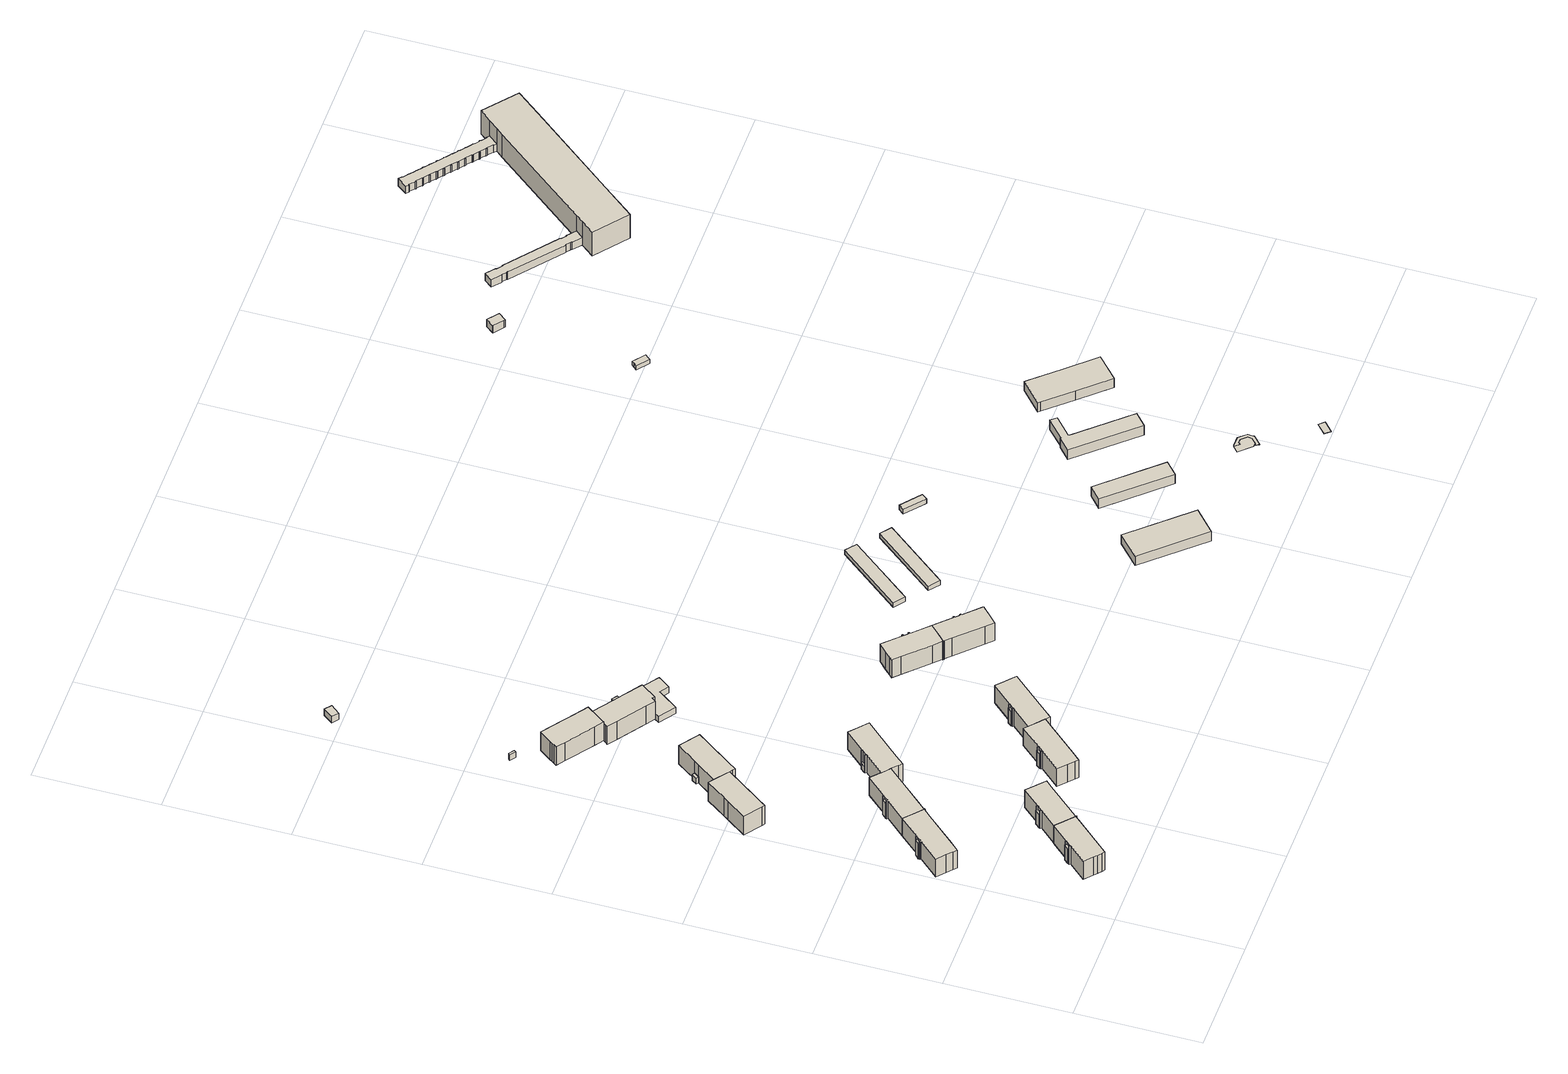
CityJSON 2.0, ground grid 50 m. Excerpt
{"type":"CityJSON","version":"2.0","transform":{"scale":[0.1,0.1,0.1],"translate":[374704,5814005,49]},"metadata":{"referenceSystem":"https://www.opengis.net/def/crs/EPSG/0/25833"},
"CityObjects":{
"building1":{"type":"Building","attributes":{"Gemeindeschluessel":"11000005","BezugspunktDach":"2200","function":"51009_1610","measuredHeight":7.77,"storeysAboveGround":0},"address":[{"country":"Germany","locality":"Berlin"}],"geometry":[{"type":"Solid","lod":"1","boundaries":[[[[0,1,2,3,4,5]],[[6,7,8,9,10,11]],[[6,11,5,4]],[[7,6,4,3]],[[8,7,3,2]],[[9,8,2,1]],[[10,9,1,0]],[[11,10,0,5]]]]}]},
"building2":{"type":"Building","attributes":{"Gemeindeschluessel":"11000005","BezugspunktDach":"2200","function":"51009_1610","measuredHeight":7.83,"storeysAboveGround":0},"address":[{"country":"Germany","locality":"Berlin"}],"geometry":[{"type":"Solid","lod":"1","boundaries":[[[[12,13,14,15,16,17]],[[18,19,20,21,22,23]],[[18,23,17,16]],[[19,18,16,15]],[[20,19,15,14]],[[21,20,14,13]],[[22,21,13,12]],[[23,22,12,17]]]]}]},
"building3":{"type":"Building","attributes":{"Gemeindeschluessel":"11000005","BezugspunktDach":"2200","function":"31001_1010","measuredHeight":10.92,"storeysAboveGround":2},"address":[{"country":"Germany","locality":"Berlin","thoroughfareNumber":"7","thoroughfareName":"Elsbeerenweg"}],"geometry":[{"type":"Solid","lod":"1","boundaries":[[[[24,25,26,27,28,29,30,31,32,33,34,35,36,37,38,39,40,41,42,43]],[[44,45,46,47,48,49,50,51,52,53,54,55,56,57,58,59,60,61,62,63]],[[44,63,43,42]],[[45,44,42,41]],[[46,45,41,40]],[[47,46,40,39]],[[48,47,39,38]],[[49,48,38,37]],[[50,49,37,36]],[[51,50,36,35]],[[52,51,35,34]],[[53,52,34,33]],[[54,53,33,32]],[[55,54,32,31]],[[56,55,31,30]],[[57,56,30,29]],[[58,57,29,28]],[[59,58,28,27]],[[60,59,27,26]],[[61,60,26,25]],[[62,61,25,24]],[[63,62,24,43]]]]}]},
"building4":{"type":"Building","attributes":{"Gemeindeschluessel":"11000005","BezugspunktDach":"2200","function":"31001_1010","measuredHeight":10.79,"storeysAboveGround":2},"address":[{"country":"Germany","locality":"Berlin","thoroughfareNumber":"16","thoroughfareName":"Wildapfelpfad"}],"geometry":[{"type":"Solid","lod":"1","boundaries":[[[[64,65,66,67,68,69,70,71,72,73,74,75,76,77,78,79,80,81,82]],[[83,84,85,86,87,88,89,90,91,92,93,94,95,96,97,98,99,100,101]],[[83,101,82,81]],[[84,83,81,80]],[[85,84,80,79]],[[86,85,79,78]],[[87,86,78,77]],[[88,87,77,76]],[[89,88,76,75]],[[90,89,75,74]],[[91,90,74,73]],[[92,91,73,72]],[[93,92,72,71]],[[94,93,71,70]],[[95,94,70,69]],[[96,95,69,68]],[[97,96,68,67]],[[98,97,67,66]],[[99,98,66,65]],[[100,99,65,64]],[[101,100,64,82]]]]}]},
"building5":{"type":"Building","attributes":{"Gemeindeschluessel":"11000005","BezugspunktDach":"2200","function":"51009_1610","measuredHeight":7.12,"storeysAboveGround":0},"address":[{"country":"Germany","locality":"Berlin"}],"geometry":[{"type":"Solid","lod":"1","boundaries":[[[[102,103,104,105,106,107]],[[108,109,110,111,112,113]],[[108,113,107,106]],[[109,108,106,105]],[[110,109,105,104]],[[111,110,104,103]],[[112,111,103,102]],[[113,112,102,107]]]]}]},
"building6":{"type":"Building","attributes":{"Gemeindeschluessel":"11000005","BezugspunktDach":"2200","function":"31001_1010","measuredHeight":10.78,"storeysAboveGround":2},"address":[{"country":"Germany","locality":"Berlin","thoroughfareNumber":"9","thoroughfareName":"Elsbeerenweg"}],"geometry":[{"type":"Solid","lod":"1","boundaries":[[[[33,32,114,115,116,117,118,119,120,121,122,123,124,125,126,127,128,129,34]],[[130,131,132,133,134,135,136,137,138,139,140,141,142,143,144,145,146,147,148]],[[130,148,34,129]],[[131,130,129,128]],[[132,131,128,127]],[[133,132,127,126]],[[134,133,126,125]],[[135,134,125,124]],[[136,135,124,123]],[[137,136,123,122]],[[138,137,122,121]],[[139,138,121,120]],[[140,139,120,119]],[[141,140,119,118]],[[142,141,118,117]],[[143,142,117,116]],[[144,143,116,115]],[[145,144,115,114]],[[146,145,114,32]],[[147,146,32,33]],[[148,147,33,34]]]]}]},
"building7":{"type":"Building","attributes":{"Gemeindeschluessel":"11000005","BezugspunktDach":"2200","function":"51009_1610","measuredHeight":7.75,"storeysAboveGround":0},"address":[{"country":"Germany","locality":"Berlin"}],"geometry":[{"type":"Solid","lod":"1","boundaries":[[[[149,150,151,152,153,154]],[[155,156,157,158,159,160]],[[155,160,154,153]],[[156,155,153,152]],[[157,156,152,151]],[[158,157,151,150]],[[159,158,150,149]],[[160,159,149,154]]]]}]},
"building8":{"type":"Building","attributes":{"Gemeindeschluessel":"11000005","BezugspunktDach":"2200","function":"31001_1010","measuredHeight":9.69,"storeysAboveGround":3},"address":[{"country":"Germany","locality":"Berlin","thoroughfareNumber":"7","thoroughfareName":"Wildapfelpfad"}],"geometry":[{"type":"Solid","lod":"1","boundaries":[[[[161,162,163,164,165,166,167,168,169,170,171]],[[172,173,174,175,176,177,178,179,180,181,182]],[[172,182,171,170]],[[173,172,170,169]],[[174,173,169,168]],[[175,174,168,167]],[[176,175,167,166]],[[177,176,166,165]],[[178,177,165,164]],[[179,178,164,163]],[[180,179,163,162]],[[181,180,162,161]],[[182,181,161,171]]]]}]},
"building9":{"type":"Building","attributes":{"Gemeindeschluessel":"11000005","BezugspunktDach":"2200","function":"31001_1010","measuredHeight":10.79,"storeysAboveGround":2},"address":[{"country":"Germany","locality":"Berlin","thoroughfareNumber":"14","thoroughfareName":"Wildapfelpfad"}],"geometry":[{"type":"Solid","lod":"1","boundaries":[[[[72,71,183,184,185,186,187,188,189,190,191,192,193,194,195,196,197,198,199,73]],[[200,201,202,203,204,205,206,207,208,209,210,211,212,213,214,215,216,93,92,91]],[[200,91,73,199]],[[201,200,199,198]],[[202,201,198,197]],[[203,202,197,196]],[[204,203,196,195]],[[205,204,195,194]],[[206,205,194,193]],[[207,206,193,192]],[[208,207,192,191]],[[209,208,191,190]],[[210,209,190,189]],[[211,210,189,188]],[[212,211,188,187]],[[213,212,187,186]],[[214,213,186,185]],[[215,214,185,184]],[[216,215,184,183]],[[93,216,183,71]],[[92,93,71,72]],[[91,92,72,73]]]]}]},
"building10":{"type":"Building","attributes":{"Gemeindeschluessel":"11000005","BezugspunktDach":"2200","function":"51009_1610","measuredHeight":3,"storeysAboveGround":0},"address":[{"country":"Germany","locality":"Berlin"}],"geometry":[{"type":"Solid","lod":"1","boundaries":[[[[217,218,219,220]],[[221,222,223,224]],[[221,224,220,219]],[[222,221,219,218]],[[223,222,218,217]],[[224,223,217,220]]]]}]},
"building11":{"type":"Building","attributes":{"Gemeindeschluessel":"11000005","BezugspunktDach":"2200","function":"31001_1010","measuredHeight":9.61,"storeysAboveGround":3},"address":[{"country":"Germany","locality":"Berlin","thoroughfareNumber":"9","thoroughfareName":"Wildapfelpfad"}],"geometry":[{"type":"Solid","lod":"1","boundaries":[[[[166,165,225,226,227,228,229,230,231,232,233,167]],[[234,235,236,237,238,239,240,241,242,243,244,245]],[[234,245,167,233]],[[235,234,233,232]],[[236,235,232,231]],[[237,236,231,230]],[[238,237,230,229]],[[239,238,229,228]],[[240,239,228,227]],[[241,240,227,226]],[[242,241,226,225]],[[243,242,225,165]],[[244,243,165,166]],[[245,244,166,167]]]]}]},
"building12":{"type":"Building","attributes":{"Gemeindeschluessel":"11000005","BezugspunktDach":"2200","function":"51009_1610","measuredHeight":3.08,"storeysAboveGround":0},"address":[{"country":"Germany","locality":"Berlin"}],"geometry":[{"type":"Solid","lod":"1","boundaries":[[[[246,247,248,249,250,251]],[[252,253,254,255,256,257]],[[252,257,251,250]],[[253,252,250,249]],[[254,253,249,248]],[[255,254,248,247]],[[256,255,247,246]],[[257,256,246,251]]]]}]},
"building13":{"type":"Building","attributes":{"Gemeindeschluessel":"11000005","BezugspunktDach":"2200","function":"51009_1610","measuredHeight":7.7,"storeysAboveGround":0},"address":[{"country":"Germany","locality":"Berlin"}],"geometry":[{"type":"Solid","lod":"1","boundaries":[[[[258,259,260,261,262,263]],[[264,265,266,267,268,269]],[[264,269,263,262]],[[265,264,262,261]],[[266,265,261,260]],[[267,266,260,259]],[[268,267,259,258]],[[269,268,258,263]]]]}]},
"building14":{"type":"Building","attributes":{"Gemeindeschluessel":"11000005","BezugspunktDach":"2200","function":"31001_1010","measuredHeight":10.85,"storeysAboveGround":2},"address":[{"country":"Germany","locality":"Berlin","thoroughfareNumber":"12","thoroughfareName":"Wildapfelpfad"}],"geometry":[{"type":"Solid","lod":"1","boundaries":[[[[188,187,270,271,272,273,274,275,276,277,278,279,280,281,282,283,284,285,286,189]],[[287,288,289,290,291,292,293,294,295,296,297,298,299,300,301,302,303,212,211,210]],[[287,210,189,286]],[[288,287,286,285]],[[289,288,285,284]],[[290,289,284,283]],[[291,290,283,282]],[[292,291,282,281]],[[293,292,281,280]],[[294,293,280,279]],[[295,294,279,278]],[[296,295,278,277]],[[297,296,277,276]],[[298,297,276,275]],[[299,298,275,274]],[[300,299,274,273]],[[301,300,273,272]],[[302,301,272,271]],[[303,302,271,270]],[[212,303,270,187]],[[211,212,187,188]],[[210,211,188,189]]]]}]},
"building15":{"type":"Building","attributes":{"Gemeindeschluessel":"11000005","BezugspunktDach":"2200","function":"51009_1610","measuredHeight":2.99,"storeysAboveGround":0},"address":[{"country":"Germany","locality":"Berlin"}],"geometry":[{"type":"Solid","lod":"1","boundaries":[[[[304,305,306,307]],[[308,309,310,311]],[[308,311,307,306]],[[309,308,306,305]],[[310,309,305,304]],[[311,310,304,307]]]]}]},
"building16":{"type":"Building","attributes":{"Gemeindeschluessel":"11000005","BezugspunktDach":"2200","function":"31001_1010","measuredHeight":10.67,"storeysAboveGround":2},"address":[{"country":"Germany","locality":"Berlin","thoroughfareNumber":"11","thoroughfareName":"Elsbeerenweg"}],"geometry":[{"type":"Solid","lod":"1","boundaries":[[[[312,313,314,315,316,317,318,319,320,321,322,323,324,325,326,327,328,329,330]],[[331,332,268,267,266,265,333,334,335,336,337,338,339,340,341,342,343,344,345]],[[331,345,330,329]],[[332,331,329,328]],[[268,332,328,327]],[[267,268,327,326]],[[266,267,326,325]],[[265,266,325,324]],[[333,265,324,323]],[[334,333,323,322]],[[335,334,322,321]],[[336,335,321,320]],[[337,336,320,319]],[[338,337,319,318]],[[339,338,318,317]],[[340,339,317,316]],[[341,340,316,315]],[[342,341,315,314]],[[343,342,314,313]],[[344,343,313,312]],[[345,344,312,330]]]]}]},
"building17":{"type":"Building","attributes":{"Gemeindeschluessel":"11000005","BezugspunktDach":"2200","function":"31001_1010","measuredHeight":9.57,"storeysAboveGround":3},"address":[{"country":"Germany","locality":"Berlin","thoroughfareNumber":"110","thoroughfareName":"Parkviertelallee"}],"geometry":[{"type":"Solid","lod":"1","boundaries":[[[[346,347,348,349,350,351,352,353,354,355,356,357,358]],[[359,360,361,362,363,364,365,366,367,368,369,370,371]],[[359,371,358,357]],[[360,359,357,356]],[[361,360,356,355]],[[362,361,355,354]],[[363,362,354,353]],[[364,363,353,352]],[[365,364,352,351]],[[366,365,351,350]],[[367,366,350,349]],[[368,367,349,348]],[[369,368,348,347]],[[370,369,347,346]],[[371,370,346,358]]]]}]},
"building18":{"type":"Building","attributes":{"Gemeindeschluessel":"11000005","BezugspunktDach":"2200","function":"51009_1610","measuredHeight":3,"storeysAboveGround":0},"address":[{"country":"Germany","locality":"Berlin"}],"geometry":[{"type":"Solid","lod":"1","boundaries":[[[[372,373,374,375]],[[376,377,364,363]],[[376,363,375,374]],[[377,376,374,373]],[[364,377,373,372]],[[363,364,372,375]]]]}]},
"building19":{"type":"Building","attributes":{"Gemeindeschluessel":"11000005","BezugspunktDach":"2200","function":"51009_1610","measuredHeight":3.33,"storeysAboveGround":0},"address":[{"country":"Germany","locality":"Berlin"}],"geometry":[{"type":"Solid","lod":"1","boundaries":[[[[378,379,380,381]],[[382,383,384,385]],[[382,385,381,380]],[[383,382,380,379]],[[384,383,379,378]],[[385,384,378,381]]]]}]},
"building20":{"type":"Building","attributes":{"Gemeindeschluessel":"11000005","BezugspunktDach":"2200","function":"31001_1010","measuredHeight":9.3,"storeysAboveGround":3},"address":[{"country":"Germany","locality":"Berlin","thoroughfareNumber":"112","thoroughfareName":"Parkviertelallee"}],"geometry":[{"type":"Solid","lod":"1","boundaries":[[[[386,387,388,389,390,391,392,393,394,395,396,397,398,399,400]],[[401,368,367,366,402,403,404,405,406,407,408,409,410,411,412]],[[401,412,400,399]],[[368,401,399,398]],[[367,368,398,397]],[[366,367,397,396]],[[402,366,396,395]],[[403,402,395,394]],[[404,403,394,393]],[[405,404,393,392]],[[406,405,392,391]],[[407,406,391,390]],[[408,407,390,389]],[[409,408,389,388]],[[410,409,388,387]],[[411,410,387,386]],[[412,411,386,400]]]]}]},
"building21":{"type":"Building","attributes":{"Gemeindeschluessel":"11000005","BezugspunktDach":"2200","function":"51009_1610","measuredHeight":7.52,"storeysAboveGround":0},"address":[{"country":"Germany","locality":"Berlin"}],"geometry":[{"type":"Solid","lod":"1","boundaries":[[[[413,414,415,416,417,418]],[[419,420,421,422,423,424]],[[419,424,418,417]],[[420,419,417,416]],[[421,420,416,415]],[[422,421,415,414]],[[423,422,414,413]],[[424,423,413,418]]]]}]},
"building22":{"type":"Building","attributes":{"Gemeindeschluessel":"11000005","BezugspunktDach":"2200","function":"51009_1610","measuredHeight":9.15,"storeysAboveGround":0},"address":[{"country":"Germany","locality":"Berlin"}],"geometry":[{"type":"Solid","lod":"1","boundaries":[[[[394,425,426,395]],[[427,428,429,430]],[[427,430,395,426]],[[428,427,426,425]],[[429,428,425,394]],[[430,429,394,395]]]]}]},
"building23":{"type":"Building","attributes":{"Gemeindeschluessel":"11000005","BezugspunktDach":"2200","function":"31001_1010","measuredHeight":10.77,"storeysAboveGround":2},"address":[{"country":"Germany","locality":"Berlin","thoroughfareNumber":"13","thoroughfareName":"Elsbeerenweg"}],"geometry":[{"type":"Solid","lod":"1","boundaries":[[[[431,318,317,432,433,434,435,436,437,438,439,440,441,442,443,444,445,446,447,320]],[[448,449,423,422,421,420,450,451,452,453,454,455,456,457,458,459,339,338,460,336]],[[448,336,320,447]],[[449,448,447,446]],[[423,449,446,445]],[[422,423,445,444]],[[421,422,444,443]],[[420,421,443,442]],[[450,420,442,441]],[[451,450,441,440]],[[452,451,440,439]],[[453,452,439,438]],[[454,453,438,437]],[[455,454,437,436]],[[456,455,436,435]],[[457,456,435,434]],[[458,457,434,433]],[[459,458,433,432]],[[339,459,432,317]],[[338,339,317,318]],[[460,338,318,431]],[[336,460,431,320]]]]}]},
"building24":{"type":"Building","attributes":{"Gemeindeschluessel":"11000005","BezugspunktDach":"2200","function":"31001_2580","measuredHeight":3.17,"storeysAboveGround":1},"address":[{"country":"Germany","locality":"Berlin","thoroughfareNumber":"112 (1)","thoroughfareName":"Parkviertelallee"}],"geometry":[{"type":"Solid","lod":"1","boundaries":[[[[461,462,463,464,465,466,467,468,469,470,471,472,473]],[[474,475,476,477,478,479,480,481,482,483,484,485,486]],[[474,486,473,472]],[[475,474,472,471]],[[476,475,471,470]],[[477,476,470,469]],[[478,477,469,468]],[[479,478,468,467]],[[480,479,467,466]],[[481,480,466,465]],[[482,481,465,464]],[[483,482,464,463]],[[484,483,463,462]],[[485,484,462,461]],[[486,485,461,473]]]]}]},
"building25":{"type":"Building","attributes":{"Gemeindeschluessel":"11000005","BezugspunktDach":"2200","function":"31001_1010","measuredHeight":10.84,"storeysAboveGround":2},"address":[{"country":"Germany","locality":"Berlin","thoroughfareNumber":"21","thoroughfareName":"Elsbeerenweg"}],"geometry":[{"type":"Solid","lod":"1","boundaries":[[[[487,488,489,490,491,492,493,494,495,496,497,498,499,500,501,502,503,504,505]],[[506,507,508,509,510,511,512,513,514,515,516,517,518,519,520,521,522,523,524]],[[506,524,505,504]],[[507,506,504,503]],[[508,507,503,502]],[[509,508,502,501]],[[510,509,501,500]],[[511,510,500,499]],[[512,511,499,498]],[[513,512,498,497]],[[514,513,497,496]],[[515,514,496,495]],[[516,515,495,494]],[[517,516,494,493]],[[518,517,493,492]],[[519,518,492,491]],[[520,519,491,490]],[[521,520,490,489]],[[522,521,489,488]],[[523,522,488,487]],[[524,523,487,505]]]]}]},
"building26":{"type":"Building","attributes":{"Gemeindeschluessel":"11000005","BezugspunktDach":"2200","function":"51009_1610","measuredHeight":7.8,"storeysAboveGround":0},"address":[{"country":"Germany","locality":"Berlin"}],"geometry":[{"type":"Solid","lod":"1","boundaries":[[[[525,526,527,528,529,530]],[[531,532,533,534,535,536]],[[531,536,530,529]],[[532,531,529,528]],[[533,532,528,527]],[[534,533,527,526]],[[535,534,526,525]],[[536,535,525,530]]]]}]},
"building27":{"type":"Building","attributes":{"Gemeindeschluessel":"11000005","BezugspunktDach":"2200","function":"31001_1010","measuredHeight":10.85,"storeysAboveGround":2},"address":[{"country":"Germany","locality":"Berlin","thoroughfareNumber":"19","thoroughfareName":"Elsbeerenweg"}],"geometry":[{"type":"Solid","lod":"1","boundaries":[[[[537,538,539,540,541,542,543,544,545,546,547,548,549,550,551,552,553,493,492,491]],[[554,555,556,557,558,559,560,561,562,563,564,565,566,567,568,569,570,571,572,573]],[[554,573,491,492]],[[555,554,492,493]],[[556,555,493,553]],[[557,556,553,552]],[[558,557,552,551]],[[559,558,551,550]],[[560,559,550,549]],[[561,560,549,548]],[[562,561,548,547]],[[563,562,547,546]],[[564,563,546,545]],[[565,564,545,544]],[[566,565,544,543]],[[567,566,543,542]],[[568,567,542,541]],[[569,568,541,540]],[[570,569,540,539]],[[571,570,539,538]],[[572,571,538,537]],[[573,572,537,491]]]]}]},
"building28":{"type":"Building","attributes":{"Gemeindeschluessel":"11000005","BezugspunktDach":"2200","function":"51009_1610","measuredHeight":7.63,"storeysAboveGround":0},"address":[{"country":"Germany","locality":"Berlin"}],"geometry":[{"type":"Solid","lod":"1","boundaries":[[[[574,575,576,577,578,579]],[[580,581,582,583,584,585]],[[580,585,579,578]],[[581,580,578,577]],[[582,581,577,576]],[[583,582,576,575]],[[584,583,575,574]],[[585,584,574,579]]]]}]},
"building29":{"type":"Building","attributes":{"Gemeindeschluessel":"11000005","BezugspunktDach":"2200","function":"31001_2463","measuredHeight":2.31,"storeysAboveGround":1},"address":[{"country":"Germany","locality":"Berlin","thoroughfareNumber":"19 (2)","thoroughfareName":"Elsbeerenweg"}],"geometry":[{"type":"Solid","lod":"1","boundaries":[[[[586,587,588,589]],[[590,591,592,593]],[[590,593,589,588]],[[591,590,588,587]],[[592,591,587,586]],[[593,592,586,589]]]]}]},
"building30":{"type":"Building","attributes":{"Gemeindeschluessel":"11000005","BezugspunktDach":"2200","function":"31001_2463","measuredHeight":2.35,"storeysAboveGround":1},"address":[{"country":"Germany","locality":"Berlin","thoroughfareNumber":"19 (1)","thoroughfareName":"Elsbeerenweg"}],"geometry":[{"type":"Solid","lod":"1","boundaries":[[[[594,595,596,597]],[[598,599,600,601]],[[598,601,597,596]],[[599,598,596,595]],[[600,599,595,594]],[[601,600,594,597]]]]}]},
"building31":{"type":"Building","attributes":{"Gemeindeschluessel":"11000005","BezugspunktDach":"2200","function":"31001_2463","measuredHeight":5.41,"storeysAboveGround":1},"address":[{"country":"Germany","locality":"Berlin","thoroughfareNumber":"221 (3)","thoroughfareName":"Kladower Damm"}],"geometry":[{"type":"Solid","lod":"1","boundaries":[[[[602,603,604,605]],[[606,607,608,609]],[[606,609,605,604]],[[607,606,604,603]],[[608,607,603,602]],[[609,608,602,605]]]]}]},
"building32":{"type":"Building","attributes":{"Gemeindeschluessel":"11000005","BezugspunktDach":"2200","function":"51009_1611","measuredHeight":2.48,"storeysAboveGround":0},"address":[{"country":"Germany","locality":"Berlin"}],"geometry":[{"type":"Solid","lod":"1","boundaries":[[[[610,611,612,613]],[[614,615,616,617]],[[614,617,613,612]],[[615,614,612,611]],[[616,615,611,610]],[[617,616,610,613]]]]}]},
"building33":{"type":"Building","attributes":{"Gemeindeschluessel":"11000005","BezugspunktDach":"2200","function":"31001_3051","measuredHeight":4.79,"storeysAboveGround":1},"address":[{"country":"Germany","locality":"Berlin","thoroughfareNumber":"221 (2)","thoroughfareName":"Kladower Damm"}],"geometry":[{"type":"Solid","lod":"1","boundaries":[[[[618,619,620,621]],[[622,623,624,625]],[[622,625,621,620]],[[623,622,620,619]],[[624,623,619,618]],[[625,624,618,621]]]]}]},
"building34":{"type":"Building","attributes":{"Gemeindeschluessel":"11000005","BezugspunktDach":"2200","function":"31001_3050","measuredHeight":0.067,"storeysAboveGround":1},"address":[{"country":"Germany","locality":"Berlin","thoroughfareNumber":"221 (30)","thoroughfareName":"Kladower Damm"}],"geometry":[{"type":"Solid","lod":"1","boundaries":[[[[626,627,628,629,630,631,632,633,634]],[[635,636,637,638,639,640,641,642,643]],[[635,643,634,633]],[[636,635,633,632]],[[637,636,632,631]],[[638,637,631,630]],[[639,638,630,629]],[[640,639,629,628]],[[641,640,628,627]],[[642,641,627,626]],[[643,642,626,634]]]]}]},
"building35":{"type":"Building","attributes":{"Gemeindeschluessel":"11000005","BezugspunktDach":"2200","function":"31001_3051","measuredHeight":4.84,"storeysAboveGround":1},"address":[{"country":"Germany","locality":"Berlin","thoroughfareNumber":"221","thoroughfareName":"Kladower Damm"}],"geometry":[{"type":"Solid","lod":"1","boundaries":[[[[644,645,646,647,648,649,650,651]],[[652,653,654,655,656,657,658,659]],[[652,659,651,650]],[[653,652,650,649]],[[654,653,649,648]],[[655,654,648,647]],[[656,655,647,646]],[[657,656,646,645]],[[658,657,645,644]],[[659,658,644,651]]]]}]},
"building36":{"type":"Building","attributes":{"Gemeindeschluessel":"11000005","BezugspunktDach":"2200","function":"51009_1610","measuredHeight":0.101,"storeysAboveGround":0},"address":[{"country":"Germany","locality":"Berlin"}],"geometry":[{"type":"Solid","lod":"1","boundaries":[[[[632,631,630,629,628,627,660,661,662,663,664,665,666,667,633]],[[668,669,670,671,672,673,674,675,641,640,639,638,637,636,635]],[[668,635,633,667]],[[669,668,667,666]],[[670,669,666,665]],[[671,670,665,664]],[[672,671,664,663]],[[673,672,663,662]],[[674,673,662,661]],[[675,674,661,660]],[[641,675,660,627]],[[640,641,627,628]],[[639,640,628,629]],[[638,639,629,630]],[[637,638,630,631]],[[636,637,631,632]],[[635,636,632,633]]]]}]},
"building37":{"type":"Building","attributes":{"Gemeindeschluessel":"11000005","BezugspunktDach":"2200","function":"31001_2463","measuredHeight":0.121,"storeysAboveGround":1},"address":[{"country":"Germany","locality":"Berlin","thoroughfareNumber":"221 (29)","thoroughfareName":"Kladower Damm"}],"geometry":[{"type":"Solid","lod":"1","boundaries":[[[[676,677,678,679]],[[680,681,682,683]],[[680,683,679,678]],[[681,680,678,677]],[[682,681,677,676]],[[683,682,676,679]]]]}]},
"building38":{"type":"Building","attributes":{"Gemeindeschluessel":"11000005","BezugspunktDach":"2200","function":"31001_2463","measuredHeight":4.87,"storeysAboveGround":1},"address":[{"country":"Germany","locality":"Berlin","thoroughfareNumber":"221 (1)","thoroughfareName":"Kladower Damm"}],"geometry":[{"type":"Solid","lod":"1","boundaries":[[[[684,685,686,687,688,689,690,691]],[[692,693,694,695,696,697,698,699]],[[692,699,691,690]],[[693,692,690,689]],[[694,693,689,688]],[[695,694,688,687]],[[696,695,687,686]],[[697,696,686,685]],[[698,697,685,684]],[[699,698,684,691]]]]}]},
"building39":{"type":"Building","attributes":{"Gemeindeschluessel":"11000005","BezugspunktDach":"2200","function":"31001_2140","measuredHeight":2.48,"storeysAboveGround":1},"address":[{"country":"Germany","locality":"Berlin","thoroughfareNumber":"182 (40)","thoroughfareName":"Kladower Damm"}],"geometry":[{"type":"Solid","lod":"1","boundaries":[[[[700,701,702,703,704,705]],[[706,707,708,709,710,711]],[[706,711,705,704]],[[707,706,704,703]],[[708,707,703,702]],[[709,708,702,701]],[[710,709,701,700]],[[711,710,700,705]]]]}]},
"building40":{"type":"Building","attributes":{"Gemeindeschluessel":"11000005","BezugspunktDach":"2200","function":"51009_1610","measuredHeight":3.67,"storeysAboveGround":0},"address":[{"country":"Germany","locality":"Berlin"}],"geometry":[{"type":"Solid","lod":"1","boundaries":[[[[712,713,714,715,716,717]],[[718,719,720,721,722,723]],[[718,723,717,716]],[[719,718,716,715]],[[720,719,715,714]],[[721,720,714,713]],[[722,721,713,712]],[[723,722,712,717]]]]}]},
"building41":{"type":"Building","attributes":{"Gemeindeschluessel":"11000005","function":"31001_3073"},"address":[{"country":"Germany","locality":"Berlin","thoroughfareNumber":"182 (6)","thoroughfareName":"Kladower Damm"}],"children":["building41-1","building41-2","building41-3"]},
"building41-1":{"type":"BuildingPart","attributes":{"BezugspunktDach":"2200","measuredHeight":15.93,"storeysAboveGround":2},"parents":["building41"],"geometry":[{"type":"MultiSurface","lod":"1","boundaries":[[[724,725,726,727,728,729,730,731,732,733,734]],[[735,736,737,738,739,740,741,742,743,744,745]],[[735,745,734,733]],[[746,747,748,749,736,735,733,732]],[[737,736,732,731]],[[738,737,731,730]],[[739,738,750,751,752,753,730,729]],[[740,739,729,728]],[[741,740,728,727]],[[742,741,727,726]],[[743,742,726,725]],[[744,743,725,724]],[[745,744,724,734]],[[749,748,747,746]],[[753,752,751,750]]]}]},
"building41-2":{"type":"BuildingPart","attributes":{"BezugspunktDach":"2200","measuredHeight":3.67,"storeysAboveGround":2},"parents":["building41"],"geometry":[{"type":"Solid","lod":"1","boundaries":[[[[754,755,756,757,758,759,760,761,762,763,764,765,766,767,768,769,770,771,772,773,774,775,776,777,778,779,780,781,782,783,784,785,786,787,788,789,790,791,792,793,794,795,796,797,798,799,800,801,753,752,802,803,804,805,806,807,808,809,810,811,812,813,814,815,816,817,818,819,820,821,822,823,824,825,826,827,828,829,830,831,832,833,834,835,836,837,838,839,840,841,842,843,844,845,846,847,848,849,850,851]],[[852,853,854,855,856,857,858,859,860,861,862,863,864,865,866,867,868,869,870,871,872,873,874,875,876,877,878,879,880,881,882,883,884,885,886,887,888,889,890,891,892,893,894,895,896,897,898,899,900,751,750,901,902,903,904,905,906,907,908,909,910,911,912,913,914,915,916,917,918,919,920,921,922,923,924,925,926,927,928,929,930,931,932,933,934,935,936,937,938,939,940,941,942,943,944,945,946,947,948,949]],[[852,949,851,850]],[[853,852,850,849]],[[854,853,849,848]],[[855,854,848,847]],[[856,855,847,846]],[[857,856,846,845]],[[858,857,845,844]],[[859,858,844,843]],[[860,859,843,842]],[[861,860,842,841]],[[862,861,841,840]],[[863,862,840,839]],[[864,863,839,838]],[[865,864,838,837]],[[866,865,837,836]],[[867,866,836,835]],[[868,867,835,834]],[[869,868,834,833]],[[870,869,833,832]],[[871,870,832,831]],[[872,871,831,830]],[[873,872,830,829]],[[874,873,829,828]],[[875,874,828,827]],[[876,875,827,826]],[[877,876,826,825]],[[878,877,825,824]],[[879,878,824,823]],[[880,879,823,822]],[[881,880,822,821]],[[882,881,821,820]],[[883,882,820,819]],[[884,883,819,818]],[[885,884,818,817]],[[886,885,817,816]],[[887,886,816,815]],[[888,887,815,814]],[[889,888,814,813]],[[890,889,813,812]],[[891,890,812,811]],[[892,891,811,810]],[[893,892,810,809]],[[894,893,809,808]],[[895,894,808,807]],[[896,895,807,806]],[[897,896,806,805]],[[898,897,805,804]],[[899,898,804,803]],[[900,899,803,802]],[[751,900,802,752]],[[901,750,753,801]],[[902,901,801,800]],[[903,902,800,799]],[[904,903,799,798]],[[905,904,798,797]],[[906,905,797,796]],[[907,906,796,795]],[[908,907,795,794]],[[909,908,794,793]],[[910,909,793,792]],[[911,910,792,791]],[[912,911,791,790]],[[913,912,790,789]],[[914,913,789,788]],[[915,914,788,787]],[[916,915,787,786]],[[917,916,786,785]],[[918,917,785,784]],[[919,918,784,783]],[[920,919,783,782]],[[921,920,782,781]],[[922,921,781,780]],[[923,922,780,779]],[[924,923,779,778]],[[925,924,778,777]],[[926,925,777,776]],[[927,926,776,775]],[[928,927,775,774]],[[929,928,774,773]],[[930,929,773,772]],[[931,930,772,771]],[[932,931,771,770]],[[933,932,770,769]],[[934,933,769,768]],[[935,934,768,767]],[[936,935,767,766]],[[937,936,766,765]],[[938,937,765,764]],[[939,938,764,763]],[[940,939,763,762]],[[941,940,762,761]],[[942,941,761,760]],[[943,942,760,759]],[[944,943,759,758]],[[945,944,758,757]],[[946,945,757,756]],[[947,946,756,755]],[[948,947,755,754]],[[949,948,754,851]],[[751,752,753,750]]]]}]},
"building41-3":{"type":"BuildingPart","attributes":{"BezugspunktDach":"2200","measuredHeight":3.85,"storeysAboveGround":2},"parents":["building41"],"geometry":[{"type":"Solid","lod":"1","boundaries":[[[[950,951,952,953,954,955,956,957,958,959,960,961,747,746,962,963,964,965,966,967,968,969,970,971]],[[972,973,974,975,976,977,978,979,980,749,748,981,982,983,984,985,986,987,988,989,990,991,992,993]],[[972,993,971,970]],[[973,972,970,969]],[[974,973,969,968]],[[975,974,968,967]],[[976,975,967,966]],[[977,976,966,965]],[[978,977,965,964]],[[979,978,964,963]],[[980,979,963,962]],[[749,980,962,746]],[[981,748,747,961]],[[982,981,961,960]],[[983,982,960,959]],[[984,983,959,958]],[[985,984,958,957]],[[986,985,957,956]],[[987,986,956,955]],[[988,987,955,954]],[[989,988,954,953]],[[990,989,953,952]],[[991,990,952,951]],[[992,991,951,950]],[[993,992,950,971]],[[748,749,746,747]]]]}]},
"building42":{"type":"Building","attributes":{"Gemeindeschluessel":"11000005","BezugspunktDach":"2200","function":"51009_1610","measuredHeight":0.325,"storeysAboveGround":0},"address":[{"country":"Germany","locality":"Berlin"}],"geometry":[{"type":"Solid","lod":"1","boundaries":[[[[994,995,996,997]],[[998,999,1000,1001]],[[998,1001,997,996]],[[999,998,996,995]],[[1000,999,995,994]],[[1001,1000,994,997]]]]}]}
},
"vertices":[
[225,249,86],[229,245,86],[244,262,86],[240,265,86],[237,268,86],[222,251,86],[237,268,9],[240,265,9],[244,262,9],[229,245,9],[225,249,9],[222,251,9],
[83,777,86],[87,774,86],[102,791,86],[98,794,86],[96,796,86],[81,780,86],[96,796,7],[98,794,7],[102,791,7],[87,774,7],[83,777,7],[81,780,7],
[199,144,100],[211,134,100],[226,120,100],[234,113,100],[259,141,100],[352,244,100],[373,268,100],[376,266,100],[378,268,100],[341,301,100],[307,332,100],[247,265,100],[243,268,100],[240,265,100],[244,262,100],[229,245,100],[225,249,100],[222,246,100],[226,242,100],[165,175,100],[226,242,6],[222,246,6],[225,249,6],[229,245,6],[244,262,6],[240,265,6],[243,268,6],[247,265,6],[307,332,6],[341,301,6],[378,268,6],[376,266,6],[373,268,6],[352,244,6],[259,141,6],[234,113,6],[226,120,6],[211,134,6],[199,144,6],[165,175,6],
[47,662,98],[68,643,98],[81,631,98],[111,664,98],[215,779,98],[242,808,98],[244,806,98],[246,808,98],[209,841,98],[175,872,98],[105,794,98],[101,797,98],[98,794,98],[102,791,98],[87,774,98],[83,777,98],[81,774,98],[84,771,98],[13,692,98],[84,771,6],[81,774,6],[83,777,6],[87,774,6],[102,791,6],[98,794,6],[101,797,6],[105,794,6],[175,872,6],[209,841,6],[246,808,6],[244,806,6],[242,808,6],[215,779,6],[111,664,6],[81,631,6],[68,643,6],[47,662,6],[13,692,6],
[366,405,80],[370,401,80],[385,418,80],[381,422,80],[379,424,80],[364,407,80],[379,424,9],[381,422,9],[385,418,9],[370,401,9],[366,405,9],[364,407,9],
[379,270,100],[377,272,100],[402,300,100],[493,401,100],[516,427,100],[509,434,100],[482,458,100],[449,489,100],[388,421,100],[384,424,100],[381,422,100],[385,418,100],[370,401,100],[366,405,100],[363,402,100],[367,398,100],[367,398,8],[363,402,8],[366,405,8],[370,401,8],[385,418,8],[381,422,8],[384,424,8],[388,421,8],[449,489,8],[482,458,8],[509,434,8],[516,427,8],[493,401,8],[402,300,8],[377,272,8],[379,270,8],[378,268,8],[341,301,8],[307,332,8],
[244,955,85],[248,952,85],[263,969,85],[259,972,85],[257,974,85],[242,957,85],[257,974,7],[259,972,7],[263,969,7],[248,952,7],[244,955,7],[242,957,7],
[71,1376,103],[80,1370,103],[105,1405,103],[182,1512,103],[205,1545,103],[197,1552,103],[150,1587,103],[130,1602,103],[74,1524,103],[59,1503,103],[3,1425,103],[59,1503,6],[74,1524,6],[130,1602,6],[150,1587,6],[197,1552,6],[205,1545,6],[182,1512,6],[105,1405,6],[80,1370,6],[71,1376,6],[3,1425,6],
[247,810,98],[245,812,98],[272,842,98],[375,955,98],[405,989,98],[393,1000,98],[373,1017,98],[371,1020,98],[337,1050,98],[266,972,98],[262,975,98],[259,972,98],[263,969,98],[248,952,98],[244,955,98],[241,952,98],[245,949,98],[245,949,6],[241,952,6],[244,955,6],[248,952,6],[263,969,6],[259,972,6],[262,975,6],[266,972,6],[337,1050,6],[371,1020,6],[373,1017,6],[393,1000,6],[405,989,6],[375,955,6],[272,842,6],[245,812,6],[247,810,6],
[205,1664,38],[220,1684,38],[211,1690,38],[197,1670,38],[211,1690,8],[220,1684,8],[205,1664,8],[197,1670,8],
[217,1537,103],[226,1530,103],[251,1566,103],[327,1671,103],[353,1707,103],[344,1714,103],[276,1763,103],[220,1684,103],[205,1664,103],[205,1664,7],[220,1684,7],[276,1763,7],[344,1714,7],[353,1707,7],[327,1671,7],[251,1566,7],[226,1530,7],[217,1537,7],[205,1545,7],[197,1552,7],[150,1587,7],
[443,1102,38],[447,1098,38],[462,1115,38],[459,1118,38],[456,1120,38],[441,1104,38],[456,1120,7],[459,1118,7],[462,1115,7],[447,1098,7],[443,1102,7],[441,1104,7],
[652,494,90],[655,491,90],[669,505,90],[665,509,90],[663,511,90],[650,496,90],[663,511,13],[665,509,13],[669,505,13],[655,491,13],[652,494,13],[650,496,13],
[408,987,98],[430,967,98],[442,956,98],[471,989,98],[575,1103,98],[604,1136,98],[593,1146,98],[570,1166,98],[536,1196,98],[465,1118,98],[461,1121,98],[459,1118,98],[462,1115,98],[447,1098,98],[443,1102,98],[441,1099,98],[444,1095,98],[444,1095,6],[441,1099,6],[443,1102,6],[447,1098,6],[462,1115,6],[459,1118,6],[461,1121,6],[465,1118,6],[536,1196,6],[570,1166,6],[593,1146,6],[604,1136,6],[575,1103,6],[471,989,6],[442,956,6],[430,967,6],[408,987,6],
[123,2340,40],[128,2347,40],[108,2362,40],[102,2355,40],[108,2362,10],[128,2347,10],[123,2340,10],[102,2355,10],
[616,378,104],[639,357,104],[650,347,104],[681,380,104],[782,493,104],[813,527,104],[801,537,104],[778,558,104],[759,575,104],[744,589,104],[672,508,104],[668,512,104],[665,509,104],[669,505,104],[655,491,104],[652,494,104],[649,491,104],[653,488,104],[582,409,104],[653,488,13],[649,491,13],[668,512,13],[672,508,13],[744,589,13],[759,575,13],[778,558,13],[801,537,13],[813,527,13],[782,493,13],[681,380,13],[650,347,13],[639,357,13],[616,378,13],[582,409,13],
[163,2163,106],[271,2084,106],[304,2060,106],[311,2070,106],[346,2118,106],[360,2137,106],[284,2192,106],[263,2208,106],[186,2264,106],[150,2215,106],[144,2206,106],[137,2197,106],[130,2187,106],[137,2197,10],[144,2206,10],[150,2215,10],[186,2264,10],[263,2208,10],[284,2192,10],[360,2137,10],[346,2118,10],[311,2070,10],[304,2060,10],[271,2084,10],[163,2163,10],[130,2187,10],
[284,2192,40],[289,2199,40],[268,2215,40],[263,2208,40],[268,2215,10],[289,2199,10],
[99,3011,56],[129,3047,56],[104,3068,56],[75,3031,56],[104,3068,23],[129,3047,23],[99,3011,23],[75,3031,23],
[325,2015,103],[433,1938,103],[466,1913,103],[472,1921,103],[478,1929,103],[487,1922,103],[531,1984,103],[530,1985,103],[445,2047,103],[423,2062,103],[346,2118,103],[311,2070,103],[304,2060,103],[296,2049,103],[290,2041,103],[296,2049,10],[423,2062,10],[445,2047,10],[530,1985,10],[531,1984,10],[487,1922,10],[478,1929,10],[472,1921,10],[466,1913,10],[433,1938,10],[325,2015,10],[290,2041,10],
[828,660,89],[832,656,89],[845,671,89],[842,674,89],[839,677,89],[826,662,89],[839,677,13],[842,674,13],[845,671,13],[832,656,13],[828,660,13],[826,662,13],
[450,2054,103],[429,2069,103],[429,2069,11],[450,2054,11],[445,2047,11],[423,2062,11],
[793,544,104],[815,525,104],[828,513,104],[856,544,104],[958,658,104],[990,693,104],[977,705,104],[955,724,104],[921,755,104],[848,674,104],[844,677,104],[842,674,104],[845,671,104],[832,656,104],[828,660,104],[826,657,104],[829,653,104],[829,653,13],[826,657,13],[844,677,13],[848,674,13],[921,755,13],[955,724,13],[977,705,13],[990,693,13],[958,658,13],[856,544,13],[828,513,13],[815,525,13],[793,544,13],
[518,1851,40],[547,1892,40],[575,1931,40],[610,1907,40],[645,1956,40],[556,2020,40],[530,1985,40],[531,1984,40],[487,1922,40],[478,1929,40],[472,1921,40],[466,1913,40],[455,1897,40],[466,1913,8],[472,1921,8],[478,1929,8],[487,1922,8],[531,1984,8],[530,1985,8],[556,2020,8],[645,1956,8],[610,1907,8],[575,1931,8],[547,1892,8],[518,1851,8],[455,1897,8],
[955,1126,107],[1044,1034,107],[1073,1005,107],[1071,1003,107],[1073,1001,107],[1108,1035,107],[1141,1067,107],[1078,1131,107],[1082,1135,107],[1079,1138,107],[1075,1134,107],[1059,1150,107],[1063,1154,107],[1060,1157,107],[1057,1153,107],[993,1218,107],[960,1186,107],[938,1165,107],[927,1154,107],[938,1165,14],[960,1186,14],[993,1218,14],[1057,1153,14],[1060,1157,14],[1063,1154,14],[1059,1150,14],[1075,1134,14],[1079,1138,14],[1082,1135,14],[1078,1131,14],[1141,1067,14],[1108,1035,14],[1073,1001,14],[1071,1003,14],[1073,1005,14],[1044,1034,14],[955,1126,14],[927,1154,14],
[1075,1134,94],[1079,1138,94],[1081,1140,94],[1066,1156,94],[1063,1154,94],[1059,1150,94],[1063,1154,16],[1066,1156,16],[1081,1140,16],[1079,1138,16],[1075,1134,16],[1059,1150,16],
[1075,999,107],[1077,1001,107],[1101,976,107],[1195,880,107],[1223,852,107],[1231,861,107],[1256,884,107],[1288,916,107],[1286,919,107],[1225,981,107],[1229,985,107],[1226,987,107],[1222,984,107],[1206,1000,107],[1210,1004,107],[1207,1006,107],[1204,1003,107],[1108,1035,15],[1141,1067,15],[1204,1003,15],[1207,1006,15],[1210,1004,15],[1206,1000,15],[1222,984,15],[1226,987,15],[1229,985,15],[1225,981,15],[1286,919,15],[1288,916,15],[1256,884,15],[1231,861,15],[1223,852,15],[1195,880,15],[1101,976,15],[1077,1001,15],[1075,999,15],[1073,1001,15],
[1222,984,93],[1226,987,93],[1228,990,93],[1212,1006,93],[1210,1004,93],[1206,1000,93],[1210,1004,16],[1212,1006,16],[1228,990,16],[1226,987,16],[1222,984,16],[1206,1000,16],
[1311,1224,40],[1515,1475,40],[1474,1508,40],[1270,1257,40],[1474,1508,17],[1515,1475,17],[1311,1224,17],[1270,1257,17],
[1430,1128,41],[1634,1379,41],[1593,1412,41],[1389,1161,41],[1593,1412,18],[1634,1379,18],[1430,1128,18],[1389,1161,18],
[1945,252,68],[2035,333,68],[1830,560,68],[1740,479,68],[1830,560,20],[2035,333,20],[1945,252,20],[1740,479,20],
[1810,1302,44],[1827,1323,44],[1749,1387,44],[1732,1366,44],[1749,1387,21],[1827,1323,21],[1810,1302,21],[1732,1366,21],
[2183,467,69],[2234,513,69],[2029,740,69],[1978,694,69],[2029,740,21],[2234,513,21],[2183,467,21],[1978,694,21],
[2459,254,13],[2475,253,13],[2497,273,13],[2498,289,13],[2478,311,13],[2462,312,13],[2454,304,13],[2438,323,13],[2415,303,13],[2438,323,12],[2454,304,12],[2462,312,12],[2478,311,12],[2498,289,12],[2497,273,12],[2475,253,12],[2459,254,12],[2415,303,12],
[2386,651,69],[2437,696,69],[2254,899,69],[2328,966,69],[2308,988,69],[2235,920,69],[2232,923,69],[2182,878,69],[2232,923,20],[2235,920,20],[2308,988,20],[2328,966,20],[2254,899,20],[2437,696,20],[2386,651,20],[2182,878,20],
[2467,246,13],[2474,238,13],[2475,236,13],[2510,267,13],[2510,275,13],[2512,293,13],[2484,324,13],[2441,325,13],[2441,325,12],[2484,324,12],[2512,293,12],[2510,275,12],[2510,267,12],[2475,236,12],[2474,238,12],[2467,246,12],
[2623,9,8],[2662,44,8],[2644,64,8],[2605,29,8],[2644,64,6],[2662,44,6],[2623,9,6],[2605,29,6],
[2388,1048,67],[2482,943,67],[2585,830,67],[2675,911,67],[2572,1024,67],[2478,1129,67],[2470,1138,67],[2380,1057,67],[2470,1138,20],[2478,1129,20],[2572,1024,20],[2675,911,20],[2585,830,20],[2482,943,20],[2388,1048,20],[2380,1057,20],
[2180,2482,45],[2189,2493,45],[2199,2505,45],[2152,2542,45],[2143,2531,45],[2134,2520,45],[2143,2531,25],[2152,2542,25],[2199,2505,25],[2189,2493,25],[2180,2482,25],[2134,2520,25],
[2147,3073,71],[2185,3043,71],[2188,3040,71],[2213,3071,71],[2170,3106,71],[2145,3075,71],[2170,3106,34],[2213,3071,34],[2188,3040,34],[2185,3043,34],[2147,3073,34],[2145,3075,34],
[2763,2745,154],[2867,2872,154],[3157,3228,154],[3232,3321,154],[3104,3426,154],[3067,3381,154],[3036,3343,154],[3013,3315,154],[2700,2930,154],[2674,2899,154],[2634,2849,154],[2674,2899,32],[2700,2930,32],[3013,3315,32],[3036,3343,32],[3067,3381,32],[3104,3426,32],[3232,3321,32],[3157,3228,32],[2867,2872,32],[2763,2745,32],[2634,2849,32],[2700,2930,73],[2674,2899,73],[2674,2899,35],[2700,2930,35],[3036,3343,35],[3067,3381,35],[3067,3381,72],[3036,3343,72],
[2739,3586,72],[2740,3587,72],[2760,3571,72],[2759,3569,72],[2762,3566,72],[2764,3568,72],[2786,3550,72],[2784,3548,72],[2787,3547,72],[2788,3548,72],[2809,3532,72],[2807,3530,72],[2811,3527,72],[2812,3529,72],[2833,3512,72],[2831,3510,72],[2835,3507,72],[2836,3509,72],[2857,3492,72],[2855,3491,72],[2859,3488,72],[2860,3490,72],[2881,3473,72],[2879,3471,72],[2883,3468,72],[2884,3470,72],[2905,3453,72],[2903,3451,72],[2907,3448,72],[2908,3450,72],[2929,3433,72],[2927,3432,72],[2931,3429,72],[2932,3431,72],[2954,3413,72],[2953,3411,72],[2955,3409,72],[2956,3411,72],[2978,3394,72],[2976,3392,72],[2979,3390,72],[2980,3392,72],[3002,3374,72],[3000,3372,72],[3003,3370,72],[3005,3372,72],[3026,3354,72],[3025,3352,72],[3055,3390,72],[3054,3389,72],[3032,3406,72],[3033,3408,72],[3031,3410,72],[3030,3408,72],[3008,3426,72],[3009,3427,72],[3006,3429,72],[3006,3428,72],[2984,3445,72],[2985,3446,72],[2983,3448,72],[2982,3447,72],[2960,3465,72],[2961,3466,72],[2958,3469,72],[2957,3468,72],[2936,3484,72],[2937,3485,72],[2934,3488,72],[2933,3487,72],[2912,3504,72],[2913,3505,72],[2910,3508,72],[2909,3507,72],[2888,3523,72],[2889,3525,72],[2885,3528,72],[2884,3526,72],[2864,3543,72],[2865,3544,72],[2861,3547,72],[2860,3546,72],[2840,3563,72],[2841,3564,72],[2837,3567,72],[2836,3565,72],[2816,3582,72],[2817,3583,72],[2814,3585,72],[2813,3584,72],[2791,3602,72],[2792,3603,72],[2789,3606,72],[2788,3605,72],[2768,3621,72],[2769,3623,72],[2757,3633,72],[2727,3595,72],[2757,3633,35],[2769,3623,35],[2768,3621,35],[2788,3605,35],[2789,3606,35],[2792,3603,35],[2791,3602,35],[2813,3584,35],[2814,3585,35],[2817,3583,35],[2816,3582,35],[2836,3565,35],[2837,3567,35],[2841,3564,35],[2840,3563,35],[2860,3546,35],[2861,3547,35],[2865,3544,35],[2864,3543,35],[2884,3526,35],[2885,3528,35],[2889,3525,35],[2888,3523,35],[2909,3507,35],[2910,3508,35],[2913,3505,35],[2912,3504,35],[2933,3487,35],[2934,3488,35],[2937,3485,35],[2936,3484,35],[2957,3468,35],[2958,3469,35],[2961,3466,35],[2960,3465,35],[2982,3447,35],[2983,3448,35],[2985,3446,35],[2984,3445,35],[3006,3428,35],[3006,3429,35],[3009,3427,35],[3008,3426,35],[3030,3408,35],[3031,3410,35],[3033,3408,35],[3032,3406,35],[3054,3389,35],[3055,3390,35],[3025,3352,35],[3026,3354,35],[3005,3372,35],[3003,3370,35],[3000,3372,35],[3002,3374,35],[2980,3392,35],[2979,3390,35],[2976,3392,35],[2978,3394,35],[2956,3411,35],[2955,3409,35],[2953,3411,35],[2954,3413,35],[2932,3431,35],[2931,3429,35],[2927,3432,35],[2929,3433,35],[2908,3450,35],[2907,3448,35],[2903,3451,35],[2905,3453,35],[2884,3470,35],[2883,3468,35],[2879,3471,35],[2881,3473,35],[2860,3490,35],[2859,3488,35],[2855,3491,35],[2857,3492,35],[2836,3509,35],[2835,3507,35],[2831,3510,35],[2833,3512,35],[2812,3529,35],[2811,3527,35],[2807,3530,35],[2809,3532,35],[2788,3548,35],[2787,3547,35],[2784,3548,35],[2786,3550,35],[2764,3568,35],[2762,3566,35],[2759,3569,35],[2760,3571,35],[2740,3587,35],[2739,3586,35],[2727,3595,35],
[2401,3122,73],[2402,3124,73],[2406,3121,73],[2420,3109,73],[2424,3107,73],[2422,3105,73],[2618,2945,73],[2619,2947,73],[2622,2945,73],[2637,2932,73],[2641,2930,73],[2639,2928,73],[2665,2959,73],[2663,2957,73],[2642,2975,73],[2643,2977,73],[2448,3135,73],[2446,3133,73],[2424,3151,73],[2426,3153,73],[2391,3182,73],[2366,3151,73],[2391,3182,35],[2426,3153,35],[2424,3151,35],[2446,3133,35],[2448,3135,35],[2643,2977,35],[2642,2975,35],[2663,2957,35],[2665,2959,35],[2639,2928,35],[2641,2930,35],[2637,2932,35],[2622,2945,35],[2619,2947,35],[2618,2945,35],[2422,3105,35],[2424,3107,35],[2420,3109,35],[2406,3121,35],[2402,3124,35],[2401,3122,35],[2366,3151,35],
[2895,2849,38],[3186,3206,38],[3157,3228,38],[2867,2872,38],[3157,3228,34],[3186,3206,34],[2895,2849,34],[2867,2872,34]
]}
